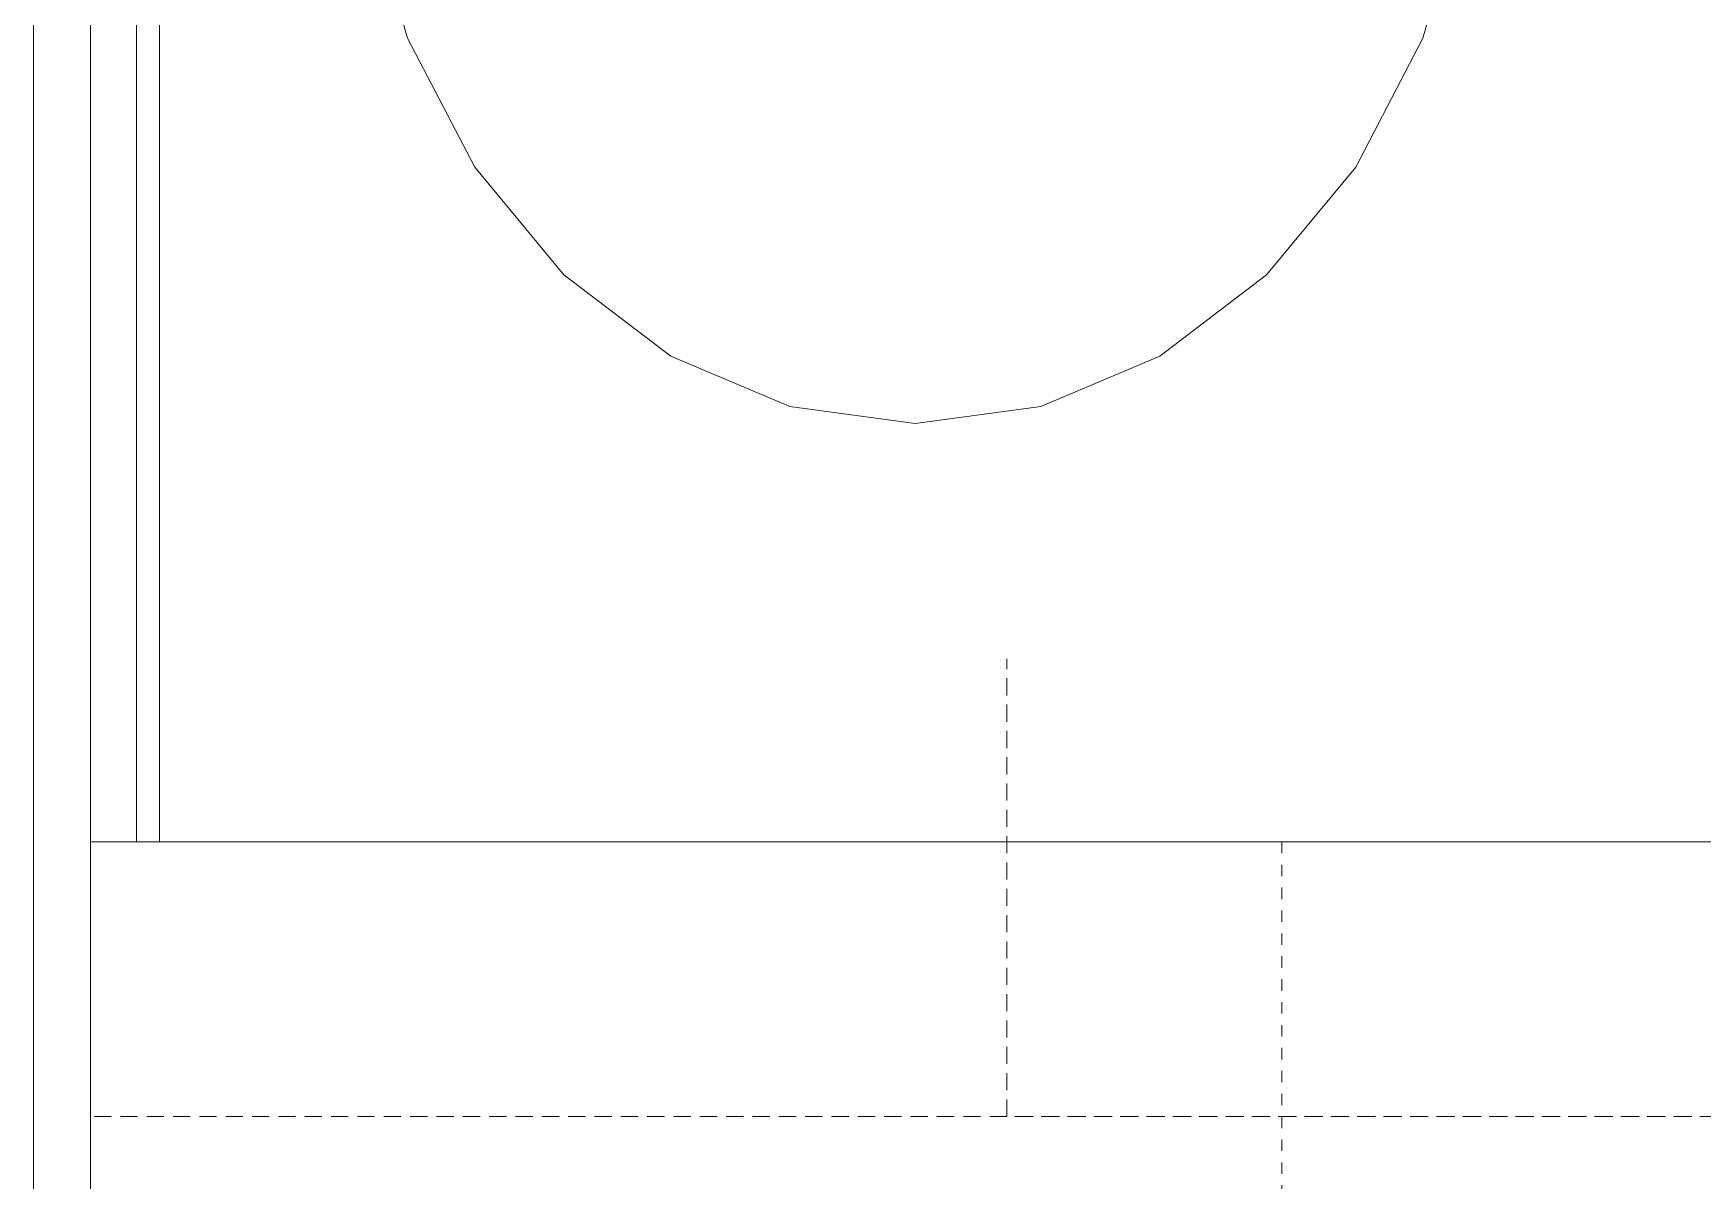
# Model space of a CAD drawing. Header units: inches. Extents: x -4110 to -1846, y 9754 to 12280.
# Drawn here: x -3004.32 to -2986.11, y 11908.86 to 11921.39 of the extents above; entities that cross this region are included whole.
import ezdxf

# ---------------------------------------------------------------- set-up
doc = ezdxf.new("R2010")
doc.units = ezdxf.units.IN
doc.header["$MEASUREMENT"] = 0
doc.linetypes.add('Dash', pattern=[0.25, 0.125, -0.125])
doc.linetypes.add('Hidden', pattern=[0.28125, 0.1875, -0.09375])
for name, color, linetype, lineweight in [('A-GENM-1', 250, 'Continuous', 9), ('A-GENM-2', 250, 'Dash', 9), ('A-WALL', 113, 'Continuous', 18), ('I-WALL-2', 2, 'Continuous', 9), ('P-SANR-FIXT-1', 250, 'Continuous', 9), ('P-SANR-FIXT-2', 250, 'Hidden', 9)]:
    doc.layers.add(name, color=color, linetype=linetype, lineweight=lineweight)

# ---------------------------------------------------------------- blocks, each defined once
blk = doc.blocks.new('Plbg-Sink Wall Mounted-UH - Sink-403447-ENLARGED FLOOR PLAN - BASEMENT')
at = {"layer": 'P-SANR-FIXT-1'}
for p, q in [((-12, 0), (-12, -0.5)), ((-12, -0.5), (-12, -0.75)), ((12, -0.5), (-12, -0.5)), ((-12, -0.75), (12, -0.75)), ((-12, -0.75), (-12, -18))]:
    blk.add_line(p, q, dxfattribs=at)
at = {"layer": 'P-SANR-FIXT-1', "flags": 128}
for points in [[(-7.431, -9), (-7.244, -7.631), (-6.695, -6.332), (-5.809, -5.165), (-4.632, -4.192), (-3.222, -3.459), (-1.651, -3.004), (-0.379, -2.858)], [(7.437, -9), (7.25, -10.369), (6.701, -11.668), (5.815, -12.835), (4.638, -13.808), (3.228, -14.541), (1.657, -14.996), (0.003, -15.15), (-1.651, -14.996), (-3.222, -14.541), (-4.632, -13.808), (-5.809, -12.835), (-6.695, -11.668), (-7.244, -10.369), (-7.431, -9)]]:
    blk.add_lwpolyline(points, dxfattribs=at)
at = {"layer": 'P-SANR-FIXT-2'}
for p, q in [((-15, -10), (-10, -10)), ((-15, -58), (-15, -10))]:
    blk.add_line(p, q, dxfattribs=at)
blk = doc.blocks.new('Plbg-Toilet Wall Mount FV-UH - _ALL_ADA-2016927-ENLARGED FLOOR PLAN - BASEMENT')
at = {"layer": 'P-SANR-FIXT-2'}
blk.add_line((42, -56), (42, 0), dxfattribs=at)
blk = doc.blocks.new('OD_ADA Clearances - Turning - T-shape-2246815-ENLARGED FLOOR PLAN - BASEMENT')
at = {"layer": 'A-GENM-2'}
blk.add_line((-60, 43.572), (-60, 12), dxfattribs=at)

msp = doc.modelspace()

# ---------------------------------------------------------------- linework, layer by layer
at = {"layer": 'A-WALL'}
msp.add_line((-3004.324, 11848.939), (-3004.324, 11949.189), dxfattribs=at)
at = {"layer": 'I-WALL-2'}
msp.add_line((-3003.699, 11849.564), (-3003.699, 11949.189), dxfattribs=at)

# ---------------------------------------------------------------- block references
at = {"layer": 'A-GENM-1'}
msp.add_blockref('OD_ADA Clearances - Turning - T-shape-2246815-ENLARGED FLOOR PLAN - BASEMENT', (-2930.699, 11868.992), dxfattribs=at)
at = {"layer": 'P-SANR-FIXT-1'}
for name, p, rotation in [('Plbg-Sink Wall Mounted-UH - Sink-403447-ENLARGED FLOOR PLAN - BASEMENT', (-3003.699, 11924.564), 89.99999999999855), ('Plbg-Toilet Wall Mount FV-UH - _ALL_ADA-2016927-ENLARGED FLOOR PLAN - BASEMENT', (-3003.699, 11867.564), 89.99999999999834)]:
    msp.add_blockref(name, p, dxfattribs=dict(at, rotation=rotation))

doc.saveas('drawing.dxf')
